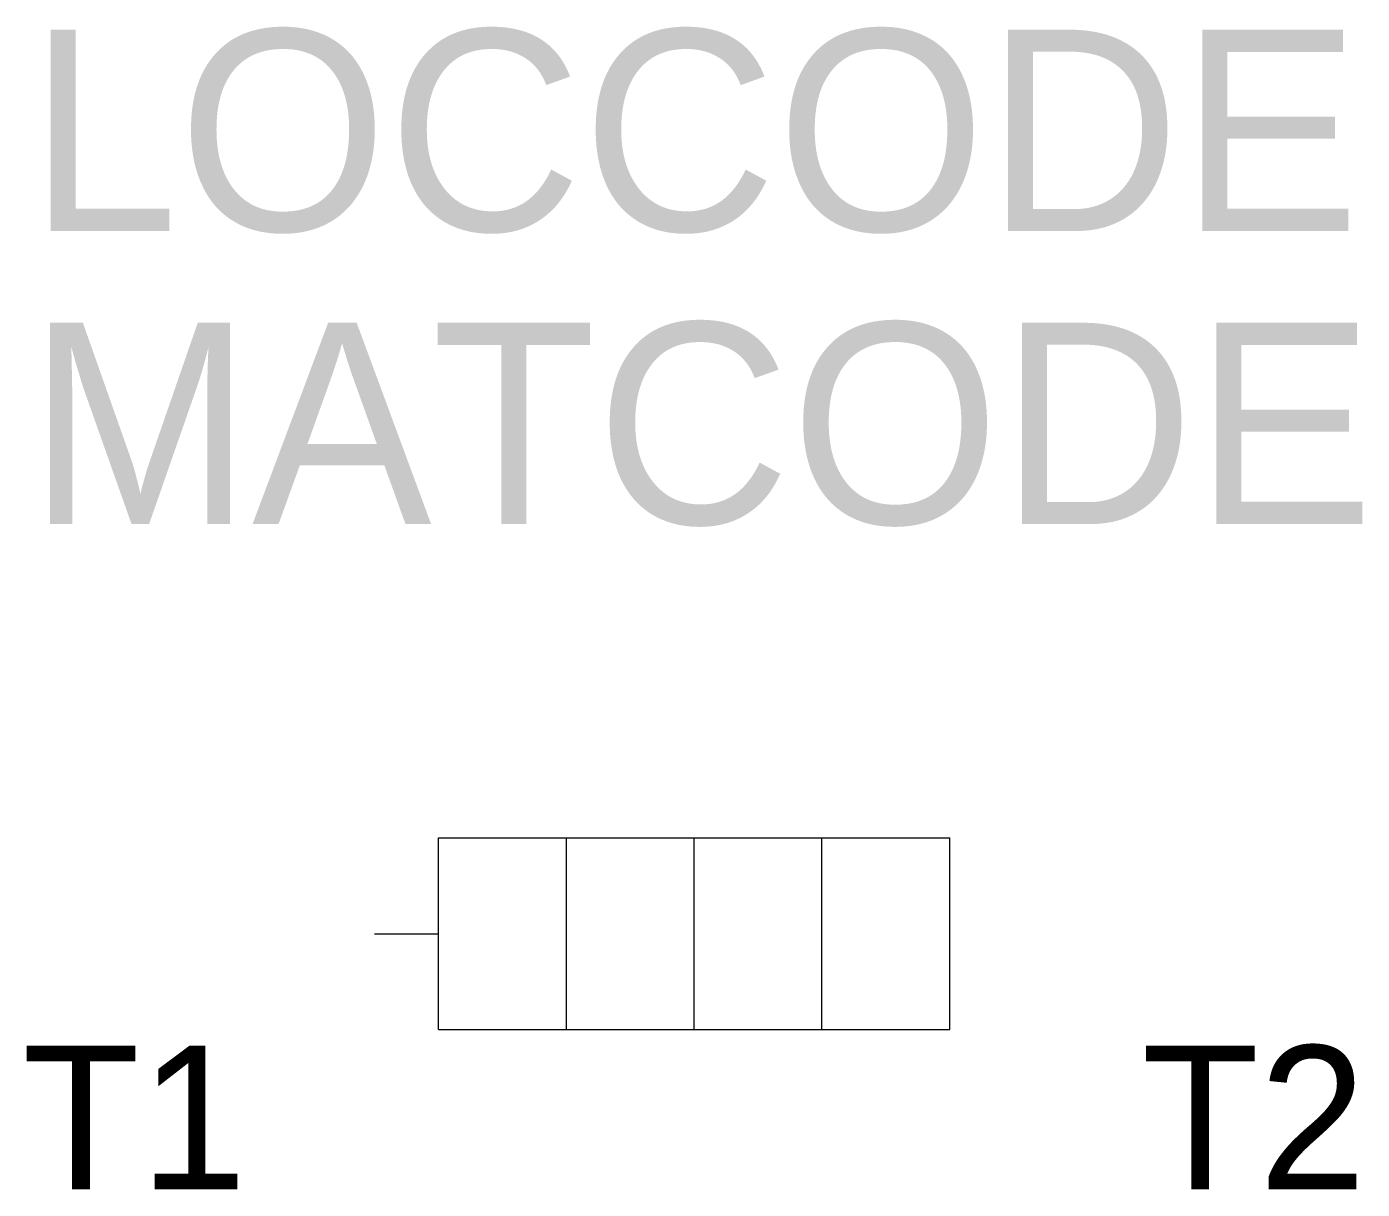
# Model space of a CAD drawing. Extents: x -10.4 to 10.5, y -4 to 14.2.
import ezdxf
from ezdxf.enums import TextEntityAlignment as Align

# ---------------------------------------------------------------- set-up
doc = ezdxf.new("R2010")
doc.units = 0
doc.layers.get('0').update_dxf_attribs({"linetype": 'CONTINUOUS'})
doc.layers.add('A', color=7, linetype='CONTINUOUS')
doc.layers.add('T2', color=1, linetype='CONTINUOUS')

msp = doc.modelspace()

# ---------------------------------------------------------------- linework, layer by layer
at = {"color": 0}
for p, q in [((-4, 1), (-4, 1.5)), ((-2, -1.5), (-2, 1.5)), ((0, -1.5), (0, 1.5)), ((2, -1.5), (2, 1.5)), ((4, -1.5), (4, 1.5)), ((-4, -1.5), (-4, 1)), ((-5, 0), (-4, 0))]:
    msp.add_line(p, q, dxfattribs=at)
at = {"color": 0, "linetype": 'CONTINUOUS'}
for p, q in [((-4, 1.5), (4, 1.5)), ((-4, -1.5), (4, -1.5))]:
    msp.add_line(p, q, dxfattribs=at)
at = {"layer": 'A', "color": 0, "linetype": 'CONTINUOUS'}
msp.add_point((0, -1.5), dxfattribs=at)

# ---------------------------------------------------------------- texts
at = {"color": 0, "linetype": 'CONTINUOUS'}
for tag, p in [('LOCCODE', (0, 11)), ('MATCODE', (0.104, 6.413))]:
    msp.add_attdef(tag, text='', height=3.15, dxfattribs=at).set_placement(p, align=Align.CENTER)
at = {"layer": 'T2', "color": 0, "linetype": 'CONTINUOUS'}
msp.add_attdef('T1', text='', height=2.25, dxfattribs=at).set_placement((-7, -4), align=Align.RIGHT)
msp.add_attdef('T2', (7, -4), '', height=2.25, dxfattribs=at)

doc.saveas('drawing.dxf')
